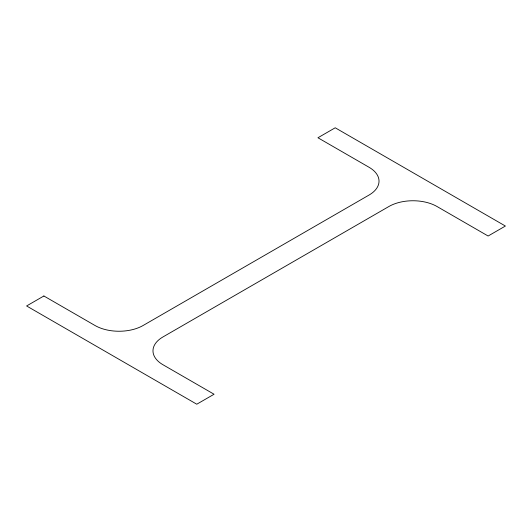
<?xml version="1.0" encoding="UTF-8"?>
<svg xmlns="http://www.w3.org/2000/svg" width="532" height="532" viewBox="0 0 532 532"><rect width="100%" height="100%" fill="white"/><g stroke="black" fill="none" stroke-linecap="round" stroke-linejoin="round"><path stroke-width="0.8" d="M43.883 295.985L26.6 305.96L196.78 404.214L214.064 394.239L162.945 364.726A34.015 19.637 0 0 1 162.945 336.956L388.899 206.502A34.015 19.637 0 0 1 436.998 206.502L488.117 236.015L505.4 226.04L335.22 127.786L317.937 137.761L369.055 167.274A34.015 19.637 0 0 1 369.055 195.045L143.101 325.498A34.015 19.637 0 0 1 95.002 325.498L43.883 295.985"/></g></svg>
